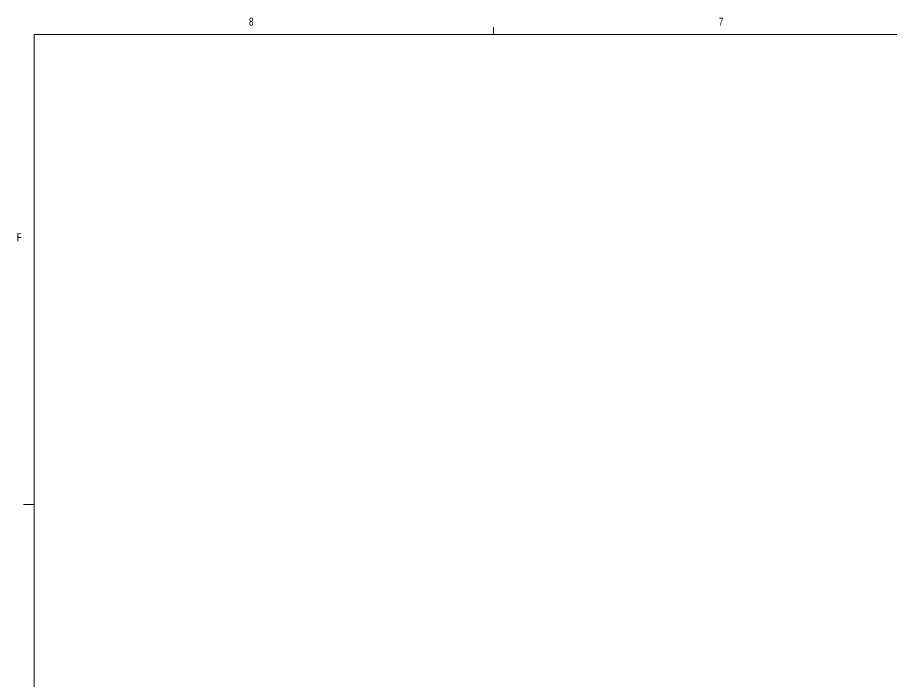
# Model space of a CAD drawing. Header units: inches. Extents: x 0 to 44.3, y 0 to 33.7.
# Drawn here: x 0.33 to 10.56, y 25.84 to 33.61 of the extents above; entities that cross this region are included whole.
import ezdxf

# ---------------------------------------------------------------- set-up
doc = ezdxf.new("R2010")
doc.units = ezdxf.units.IN
doc.header["$MEASUREMENT"] = 0
doc.styles.add('SLDTEXTSTYLE0', font='TXT', dxfattribs={"width": 0.75})

msp = doc.modelspace()

# ---------------------------------------------------------------- linework, layer by layer
at = {"color": 7, "linetype": 'Continuous', "lineweight": 0}
for p, q in [((5.898, 33.411), (5.898, 33.495)), ((0.523, 33.411), (43.523, 33.411)), ((0.523, 33.411), (0.523, 0.411)), ((0.523, 27.911), (0.398, 27.911))]:
    msp.add_line(p, q, dxfattribs=at)

# ---------------------------------------------------------------- texts
at = {"color": 7, "linetype": 'Continuous', "lineweight": 0, "char_height": 0.0937, "attachment_point": 1, "style": 'SLDTEXTSTYLE0'}
for s, insert in [('8', (3.036, 33.607)), ('7', (8.536, 33.605)), ('F', (0.318, 31.084))]:
    msp.add_mtext(s, dxfattribs=dict(at, insert=insert))

doc.saveas('drawing.dxf')
